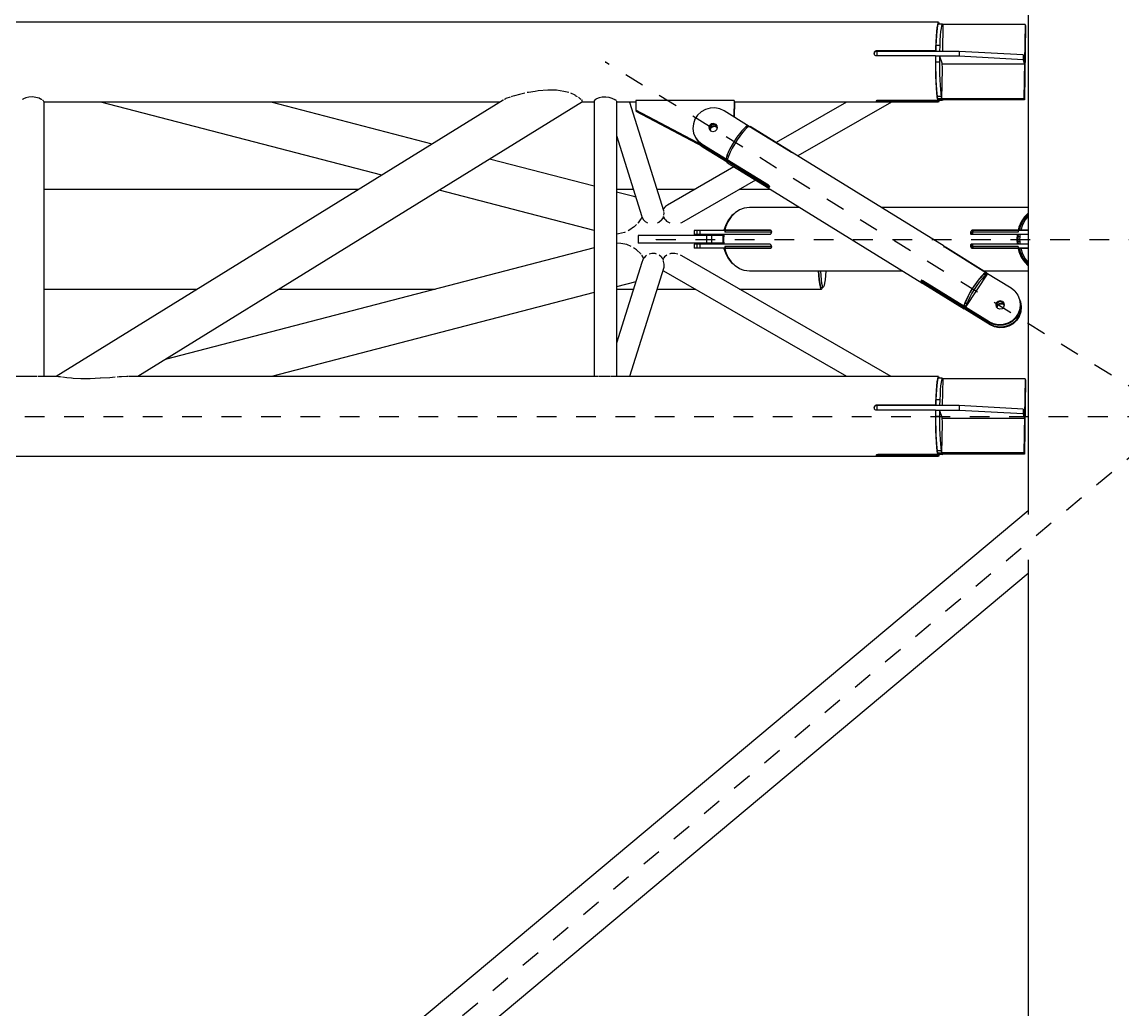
# Model space of a CAD drawing. Header units: millimetres. Extents: x 149919 to 150445, y 136651 to 136866.
# Drawn here: x 150254.34 to 150259.93, y 136836.66 to 136841.68 of the extents above; entities that cross this region are included whole.
import ezdxf

# ---------------------------------------------------------------- set-up
doc = ezdxf.new("R2010")
doc.units = ezdxf.units.MM
doc.header["$LTSCALE"] = 0.25
doc.linetypes.add('CENTER', pattern=[50.8, 31.75, -6.35, 6.35, -6.35])
doc.linetypes.add('XKITLINE00', pattern=[0])

# ---------------------------------------------------------------- blocks, each defined once
blk = doc.blocks.new('çatıı')
at = {"color": 8, "linetype": 'XKITLINE00'}
for p, q in [((11763.8, 19166.6), (11763.8, 18880.56)), ((11718.14, 19130.57), (10454.1, 19130.57)), ((11717.62, 19129.35), (11717.38, 19127.86)), ((11717.87, 19130.27), (11717.62, 19129.35)), ((11717.91, 19129.43), (11717.68, 19128.69)), ((11718.14, 19130.57), (11717.87, 19130.27)), ((11718.14, 19129.67), (11717.91, 19129.43)), ((11718.14, 19130.57), (11718.38, 19130.3)), ((11720.13, 19129.67), (11718.14, 19129.67)), ((11718.38, 19130.3), (11718.37, 19129.67)), ((11719.9, 19129.43), (11719.67, 19128.69)), ((11720.13, 19129.67), (11719.9, 19129.43)), ((11720.13, 19129.67), (11720.36, 19129.43)), ((11720.36, 19129.43), (11720.13, 19115.79)), ((11762.24, 19129.37), (11720.36, 19129.37)), ((11762.24, 19129.37), (11761.6, 19091.74)), ((11762.24, 19129.37), (11762.43, 19128.81)), ((11716.97, 19123.32), (11716.82, 19120.42)), ((11717.1, 19123.77), (11716.95, 19121.38)), ((11717.16, 19125.83), (11716.97, 19123.32)), ((11717.27, 19125.82), (11717.1, 19123.77)), ((11717.38, 19127.86), (11717.16, 19125.83)), ((11717.47, 19127.47), (11717.27, 19125.82)), ((11717.68, 19128.69), (11717.47, 19127.47)), ((11719.09, 19123.77), (11718.94, 19121.38)), ((11719.26, 19125.82), (11719.09, 19123.77)), ((11719.46, 19127.47), (11719.26, 19125.82)), ((11719.67, 19128.69), (11719.46, 19127.47)), ((11762.43, 19128.81), (11761.78, 19091.18)), ((11716.82, 19120.42), (11716.71, 19117.22)), ((11716.83, 19118.7), (11716.75, 19115.8)), ((11716.95, 19121.38), (11716.83, 19118.7)), ((11718.82, 19118.7), (11716.83, 19118.7)), ((11718.82, 19118.7), (11718.74, 19115.8)), ((11718.94, 19121.38), (11718.82, 19118.7)), ((11685.45, 19115.12), (11685.4, 19114.78)), ((11685.4, 19114.78), (11685.44, 19114.44)), ((11685.44, 19114.44), (11685.57, 19114.13)), ((11685.59, 19115.43), (11685.45, 19115.12)), ((11685.54, 19114.85), (11685.49, 19114.52)), ((11685.49, 19114.52), (11685.52, 19114.25)), ((11685.68, 19115.17), (11685.54, 19114.85)), ((11685.57, 19114.13), (11685.78, 19113.85)), ((11685.81, 19115.7), (11685.59, 19115.43)), ((11685.9, 19115.44), (11685.68, 19115.17)), ((11685.85, 19113.8), (11685.78, 19113.85)), ((11686.1, 19115.91), (11685.81, 19115.7)), ((11686.05, 19113.64), (11685.85, 19113.8)), ((11686.18, 19115.65), (11685.9, 19115.44)), ((11686.38, 19113.51), (11686.05, 19113.64)), ((11686.42, 19116.04), (11686.1, 19115.91)), ((11686.51, 19115.78), (11686.18, 19115.65)), ((11686.72, 19113.46), (11686.38, 19113.51)), ((11686.77, 19116.08), (11686.42, 19116.04)), ((11686.42, 19116.04), (11686.51, 19115.78)), ((11686.86, 19115.82), (11686.51, 19115.78)), ((11716.64, 19113.46), (11686.72, 19113.46)), ((11686.77, 19116.08), (11686.86, 19115.82)), ((11716.69, 19116.08), (11686.77, 19116.08)), ((11686.83, 19115.79), (11686.8, 19113.46)), ((11718.74, 19115.79), (11686.83, 19115.79)), ((11716.75, 19115.82), (11686.86, 19115.82)), ((11688.22, 19115.82), (11688.22, 19115.79)), ((11716.64, 19113.46), (11716.62, 19110.27)), ((11716.64, 19113.46), (11716.7, 19113.26)), ((11716.7, 19113.35), (11716.68, 19113.35)), ((11716.71, 19117.22), (11716.69, 19116.08)), ((11716.69, 19116.08), (11716.75, 19115.9)), ((11716.7, 19113.36), (11716.69, 19110.27)), ((11718.7, 19113.36), (11716.7, 19113.36)), ((11716.75, 19115.8), (11716.75, 19115.79)), ((11718.74, 19115.8), (11716.75, 19115.8)), ((11718.7, 19113.36), (11718.68, 19110.27)), ((11718.7, 19113.36), (11719.84, 19109.89)), ((11728.68, 19113.35), (11718.7, 19113.35)), ((11718.74, 19115.8), (11718.75, 19115.79)), ((11728.72, 19115.79), (11718.75, 19115.79)), ((11728.72, 19115.79), (11728.68, 19113.35)), ((11761.17, 19111.56), (11728.68, 19113.35)), ((11761.21, 19114), (11728.72, 19115.79)), ((11761.21, 19114), (11761.17, 19111.56)), ((11761.21, 19114), (11761.94, 19111.77)), ((11716.62, 19110.27), (11716.64, 19106.75)), ((11716.64, 19106.75), (11716.71, 19103.33)), ((11718.68, 19110.27), (11716.69, 19110.27)), ((11716.69, 19110.27), (11716.7, 19107.17)), ((11716.7, 19107.17), (11716.76, 19104.16)), ((11718.68, 19110.27), (11718.7, 19107.17)), ((11718.7, 19107.17), (11718.75, 19104.16)), ((11719.98, 19106.9), (11719.72, 19091.68)), ((11719.84, 19109.89), (11719.98, 19106.9)), ((11761.9, 19109.33), (11719.86, 19109.33)), ((11761.17, 19111.56), (11761.9, 19109.33)), ((11761.94, 19111.77), (11761.9, 19109.33)), ((11716.71, 19103.33), (11716.82, 19100.12)), ((11716.76, 19104.16), (11716.85, 19101.3)), ((11716.85, 19101.3), (11716.97, 19098.67)), ((11718.75, 19104.16), (11718.85, 19101.3)), ((11718.85, 19101.3), (11718.97, 19098.67)), ((11513.33, 19095.42), (11509.95, 19094.95)), ((11514.87, 19095.68), (11513.33, 19095.42)), ((11519.79, 19096.1), (11514.87, 19095.68)), ((11524.22, 19096.01), (11519.79, 19096.1)), ((11527.93, 19095.42), (11524.22, 19096.01)), ((11530.49, 19094.81), (11527.93, 19095.42)), ((11716.82, 19100.12), (11716.97, 19097.23)), ((11716.97, 19098.67), (11717.13, 19096.34)), ((11716.97, 19097.23), (11717.16, 19094.72)), ((11717.13, 19096.34), (11717.31, 19094.37)), ((11718.97, 19098.67), (11719.12, 19096.34)), ((11719.12, 19096.34), (11719.3, 19094.37)), ((11253.33, 19091.56), (11252.82, 19091.26)), ((11253.4, 19091.62), (11253.33, 19091.56)), ((11254.66, 19092.19), (11253.4, 19091.62)), ((11256.25, 19092.53), (11254.66, 19092.19)), ((11258.01, 19092.61), (11256.25, 19092.53)), ((11259.77, 19092.41), (11258.01, 19092.61)), ((11261.36, 19091.96), (11259.77, 19092.41)), ((11262.14, 19091.56), (11261.36, 19091.96)), ((11262.62, 19091.4), (11262.14, 19091.56)), ((11262.85, 19091.26), (11262.62, 19091.4)), ((11263.44, 19090.88), (11263.06, 19091.12)), ((11263.44, 19090.88), (11263.66, 19090.46)), ((11263.72, 19090.4), (11263.66, 19090.46)), ((11263.72, 19090.4), (11263.72, 18950.57)), ((11495.45, 19089.97), (11263.72, 19089.97)), ((11497.05, 19090.97), (11270.09, 18950.57)), ((11435.38, 19052.82), (11292.69, 19089.97)), ((11537.33, 19090.22), (11311.58, 18950.57)), ((11461.02, 19068.68), (11379.25, 19089.97)), ((11497.33, 19091.12), (11497.05, 19090.97)), ((11498.12, 19091.56), (11497.57, 19091.26)), ((11498.52, 19091.79), (11498.12, 19091.56)), ((11500.63, 19092.57), (11498.52, 19091.79)), ((11501.4, 19092.85), (11501.19, 19092.77)), ((11502.92, 19093.23), (11501.4, 19092.85)), ((11505.34, 19093.96), (11502.92, 19093.23)), ((11508.09, 19094.55), (11505.34, 19093.96)), ((11509.95, 19094.95), (11509.35, 19094.82)), ((11533.57, 19093.56), (11531.4, 19094.55)), ((11533.9, 19093.23), (11533.57, 19093.56)), ((11534.85, 19092.77), (11533.9, 19093.23)), ((11535.42, 19092.5), (11535.28, 19092.57)), ((11535.42, 19092.5), (11536.3, 19091.56)), ((11536.53, 19091.46), (11536.3, 19091.56)), ((11536.53, 19091.46), (11536.72, 19091.26)), ((11536.84, 19091.12), (11537.22, 19090.71)), ((11543.31, 19089.97), (11536.93, 19089.97)), ((11537.22, 19090.71), (11537.11, 19090.46)), ((11537.11, 19090.46), (11537.24, 19090.32)), ((11537.3, 19090.26), (11537.33, 19090.22)), ((11543.63, 19091.15), (11543.31, 19090.62)), ((11543.31, 19090.62), (11543.31, 18950.57)), ((11544.34, 19091.54), (11543.81, 19091.25)), ((11544.48, 19091.66), (11544.34, 19091.54)), ((11545.77, 19092.21), (11544.48, 19091.66)), ((11547.38, 19092.53), (11545.77, 19092.21)), ((11549.15, 19092.58), (11547.38, 19092.53)), ((11550.91, 19092.36), (11549.15, 19092.58)), ((11552.47, 19091.89), (11550.91, 19092.36)), ((11553.12, 19091.54), (11552.47, 19091.89)), ((11553.7, 19091.34), (11553.12, 19091.54)), ((11553.83, 19091.25), (11553.7, 19091.34)), ((11554.47, 19090.82), (11554.02, 19091.13)), ((11554.47, 19090.82), (11554.63, 19090.45)), ((11554.63, 19090.45), (11554.71, 19090.37)), ((11554.71, 19090.37), (11554.71, 18950.57)), ((11564.49, 19089.97), (11554.71, 19089.97)), ((11561.32, 19089.97), (11578.54, 19034.92)), ((11564.51, 19090.84), (11564.42, 19085.97)), ((11614.37, 19090.84), (11564.51, 19090.84)), ((11614.37, 19090.84), (11614.22, 19082.53)), ((11614.37, 19090.84), (11614.59, 19090.17)), ((11614.59, 19090.17), (11614.45, 19082.39)), ((11718.14, 19089.97), (11614.58, 19089.97)), ((11671.49, 19089.97), (11635.78, 19069.42)), ((11694.25, 19089.97), (11646.77, 19062.64)), ((11686.56, 19090.64), (11686.54, 19090.55)), ((11686.54, 19090.55), (11686.61, 19090.45)), ((11686.67, 19090.72), (11686.56, 19090.64)), ((11686.77, 19090.37), (11686.61, 19090.45)), ((11686.86, 19090.79), (11686.67, 19090.72)), ((11687, 19090.3), (11686.77, 19090.37)), ((11687.13, 19090.85), (11686.86, 19090.79)), ((11687.3, 19090.27), (11687.08, 19090.28)), ((11687.44, 19090.88), (11687.13, 19090.85)), ((11687.63, 19090.26), (11687.3, 19090.27)), ((11687.79, 19090.89), (11687.44, 19090.88)), ((11687.64, 19090.89), (11687.63, 19090.26)), ((11687.98, 19090.25), (11687.63, 19090.26)), ((11717.7, 19090.89), (11687.79, 19090.89)), ((11687.99, 19090.89), (11687.98, 19090.25)), ((11717.9, 19090.25), (11687.98, 19090.25)), ((11717.16, 19094.72), (11717.38, 19092.69)), ((11717.31, 19094.37), (11717.51, 19092.8)), ((11717.38, 19092.69), (11717.62, 19091.2)), ((11719.5, 19092.8), (11717.51, 19092.8)), ((11717.51, 19092.8), (11717.72, 19091.68)), ((11717.62, 19091.2), (11717.7, 19090.89)), ((11717.72, 19091.72), (11717.7, 19090.89)), ((11761.78, 19091.18), (11717.71, 19091.18)), ((11719.72, 19091.68), (11717.72, 19091.68)), ((11717.91, 19091.12), (11717.9, 19090.25)), ((11717.9, 19090.25), (11718.14, 19089.97)), ((11717.91, 19091.18), (11717.91, 19091.12)), ((11719.9, 19091.12), (11717.91, 19091.12)), ((11717.91, 19091.12), (11718.15, 19090.88)), ((11718.4, 19090.28), (11718.14, 19089.97)), ((11720.14, 19090.88), (11718.15, 19090.88)), ((11718.57, 19090.88), (11718.4, 19090.28)), ((11719.3, 19094.37), (11719.5, 19092.8)), ((11719.5, 19092.8), (11719.72, 19091.68)), ((11761.6, 19091.74), (11719.72, 19091.74)), ((11719.9, 19091.18), (11719.9, 19091.12)), ((11719.9, 19091.12), (11720.14, 19090.88)), ((11720.38, 19091.17), (11720.14, 19090.88)), ((11761.6, 19091.74), (11761.78, 19091.18)), ((11564.42, 19085.97), (11564.64, 19085.3)), ((11598.85, 19067.76), (11564.42, 19085.97)), ((11599.07, 19067.1), (11564.64, 19085.3)), ((11597.64, 19085.06), (11595.83, 19083.38)), ((11599.8, 19086.28), (11597.64, 19085.06)), ((11602.18, 19086.96), (11599.8, 19086.28)), ((11604.66, 19087.07), (11602.18, 19086.96)), ((11607.08, 19086.6), (11604.66, 19087.07)), ((11609.3, 19085.57), (11607.08, 19086.6)), ((11622.1, 19077.66), (11609.3, 19085.57)), ((11593.67, 19079.02), (11593.44, 19076.61)), ((11594.48, 19081.32), (11593.67, 19079.02)), ((11595.83, 19083.38), (11594.48, 19081.32)), ((11602.73, 19078.91), (11601.91, 19078.17)), ((11603.82, 19079.15), (11602.73, 19078.91)), ((11603.89, 19078.71), (11602.81, 19078.43)), ((11603.93, 19078.82), (11602.84, 19078.58)), ((11604.88, 19078.84), (11603.82, 19079.15)), ((11604.96, 19078.43), (11603.89, 19078.71)), ((11604.98, 19078.5), (11603.93, 19078.82)), ((11604.88, 19078.84), (11605.62, 19078.04)), ((11593.44, 19076.61), (11593.81, 19074.22)), ((11593.81, 19074.22), (11593.92, 19073.89)), ((11593.81, 19074.22), (11594.75, 19072)), ((11593.92, 19073.89), (11594.86, 19071.67)), ((11601.91, 19078.17), (11601.57, 19077.13)), ((11601.57, 19077.13), (11601.8, 19076.08)), ((11602.02, 19077.84), (11601.68, 19076.8)), ((11601.68, 19076.8), (11601.84, 19076.03)), ((11602.01, 19077.66), (11601.72, 19076.65)), ((11601.8, 19076.08), (11602.54, 19075.28)), ((11601.83, 19076.13), (11601.87, 19076)), ((11602.23, 19077), (11601.93, 19075.95)), ((11602.31, 19076.95), (11601.97, 19075.91)), ((11602.81, 19078.43), (11602.01, 19077.66)), ((11602.84, 19078.58), (11602.02, 19077.84)), ((11602.42, 19076.61), (11602.13, 19075.73)), ((11603.03, 19077.76), (11602.23, 19077)), ((11603.13, 19077.69), (11602.31, 19076.95)), ((11603.24, 19077.35), (11602.42, 19076.61)), ((11603.59, 19074.96), (11602.54, 19075.28)), ((11604.11, 19078.04), (11603.03, 19077.76)), ((11604.22, 19077.93), (11603.13, 19077.69)), ((11604.33, 19077.6), (11603.24, 19077.35)), ((11604.68, 19075.21), (11603.59, 19074.96)), ((11605.17, 19077.76), (11604.11, 19078.04)), ((11605.28, 19077.61), (11604.22, 19077.93)), ((11605.39, 19077.28), (11604.33, 19077.6)), ((11605.51, 19075.95), (11604.68, 19075.21)), ((11605.69, 19077.7), (11604.96, 19078.43)), ((11604.98, 19078.5), (11605.68, 19077.76)), ((11605.82, 19077.12), (11605.17, 19077.76)), ((11605.28, 19077.61), (11605.84, 19077.01)), ((11605.39, 19077.28), (11605.8, 19076.84)), ((11605.85, 19076.98), (11605.51, 19075.95)), ((11605.62, 19078.04), (11605.85, 19076.98)), ((11617.07, 19073.95), (11615.79, 19072.18)), ((11618.29, 19075.48), (11617.07, 19073.95)), ((11618.62, 19074.49), (11617.3, 19072.75)), ((11619.4, 19076.67), (11618.29, 19075.48)), ((11619.84, 19075.91), (11618.62, 19074.49)), ((11620.33, 19077.49), (11619.4, 19076.67)), ((11620.91, 19076.96), (11619.84, 19075.91)), ((11621.05, 19077.88), (11620.33, 19077.49)), ((11621.04, 19077.05), (11620.33, 19077.49)), ((11621.77, 19077.57), (11620.91, 19076.96)), ((11621.66, 19077.5), (11621.05, 19077.88)), ((11622.07, 19077.65), (11621.77, 19077.57)), ((11642.98, 19064.72), (11622.07, 19077.65)), ((11622.1, 19077.66), (11622.09, 19077.64)), ((11622.1, 19077.66), (11622.11, 19077.63)), ((11622.45, 19077.66), (11622.34, 19077.49)), ((11643.36, 19064.73), (11622.45, 19077.66)), ((11554.71, 19072.98), (11567.56, 19031.89)), ((11594.75, 19072), (11596.21, 19070.07)), ((11594.86, 19071.67), (11596.32, 19069.74)), ((11596.21, 19070.07), (11596.32, 19069.74)), ((11598.11, 19068.55), (11596.21, 19070.07)), ((11598.22, 19068.21), (11596.32, 19069.74)), ((11598.62, 19066.99), (11597.37, 19067.99)), ((11598.11, 19068.55), (11598.22, 19068.21)), ((11610.91, 19060.63), (11598.11, 19068.55)), ((11631.93, 19047.36), (11598.22, 19068.21)), ((11598.51, 19067.32), (11598.27, 19067.52)), ((11598.85, 19067.76), (11599.07, 19067.1)), ((11599.12, 19067.66), (11598.85, 19067.76)), ((11613.32, 19068.25), (11612.25, 19066.28)), ((11614.52, 19070.25), (11613.32, 19068.25)), ((11614.66, 19068.73), (11613.46, 19066.63)), ((11615.79, 19072.18), (11614.52, 19070.25)), ((11615.96, 19070.8), (11614.66, 19068.73)), ((11617.3, 19072.75), (11615.96, 19070.8)), ((11598.51, 19067.32), (11598.62, 19066.99)), ((11610.24, 19060.07), (11598.51, 19067.32)), ((11610.8, 19059.45), (11598.62, 19066.99)), ((11601.24, 19066.25), (11599.07, 19067.1)), ((11601.2, 19066.37), (11601.24, 19066.25)), ((11601.45, 19066.22), (11601.24, 19066.25)), ((11610.68, 19062.81), (11610.27, 19061.49)), ((11611.35, 19064.44), (11610.68, 19062.81)), ((11611.44, 19062.34), (11610.68, 19062.81)), ((11611.61, 19062.81), (11611.05, 19061.27)), ((11612.25, 19066.28), (11611.35, 19064.44)), ((11612.43, 19064.63), (11611.61, 19062.81)), ((11613.46, 19066.63), (11612.43, 19064.63)), ((11643.21, 19064.58), (11642.98, 19064.72)), ((11643.44, 19064.47), (11643.21, 19064.58)), ((11643.36, 19064.73), (11643.26, 19064.56)), ((11643.58, 19064.59), (11643.36, 19064.73)), ((11643.65, 19064.38), (11643.44, 19064.47)), ((11643.58, 19064.59), (11643.48, 19064.45)), ((11643.76, 19064.49), (11643.58, 19064.59)), ((11643.81, 19064.34), (11643.65, 19064.38)), ((11643.89, 19064.41), (11643.76, 19064.49)), ((11643.92, 19064.33), (11643.81, 19064.34)), ((11643.94, 19064.39), (11643.89, 19064.41)), ((11643.95, 19064.37), (11643.92, 19064.33)), ((11720.98, 19016.74), (11643.94, 19064.39)), ((11643.94, 19064.39), (11643.95, 19064.37)), ((11543.31, 19047.25), (11490.22, 19061.08)), ((11614.31, 19057.06), (11580.47, 19037.59)), ((11610.15, 19060.73), (11610.14, 19060.41)), ((11610.14, 19060.41), (11610.19, 19060.16)), ((11610.83, 19059.99), (11610.14, 19060.41)), ((11610.2, 19060.81), (11610.15, 19060.73)), ((11610.98, 19060.21), (11610.15, 19060.73)), ((11610.19, 19060.16), (11610.28, 19059.99)), ((11611, 19061.04), (11610.27, 19061.49)), ((11610.42, 19059.88), (11610.28, 19059.99)), ((11610.8, 19059.67), (11610.28, 19059.99)), ((11610.8, 19059.65), (11610.42, 19059.88)), ((11611.03, 19060.29), (11610.79, 19059.92)), ((11610.79, 19059.92), (11610.81, 19059.32)), ((11631.7, 19046.98), (11610.79, 19059.92)), ((11611.06, 19059.07), (11610.81, 19059.32)), ((11610.93, 19060.67), (11610.91, 19060.63)), ((11610.91, 19060.63), (11610.96, 19060.48)), ((11611.05, 19061.27), (11610.92, 19060.68)), ((11631.83, 19047.75), (11610.92, 19060.68)), ((11611.01, 19060.62), (11610.96, 19060.48)), ((11631.87, 19047.54), (11610.96, 19060.48)), ((11611.03, 19060.29), (11610.98, 19060.21)), ((11631.97, 19046.14), (11611.06, 19059.07)), ((11423.83, 19045.67), (11263.72, 19045.67)), ((11543.31, 19024.71), (11464.57, 19045.21)), ((11563.25, 19045.67), (11554.71, 19045.67)), ((11594.53, 19045.67), (11575.18, 19045.67)), ((11625.28, 19050.28), (11587.67, 19028.62)), ((11632.68, 19045.67), (11617.29, 19045.67)), ((11631.97, 19047.4), (11631.7, 19046.98)), ((11631.92, 19046.86), (11631.7, 19046.98)), ((11632.04, 19047.59), (11631.83, 19047.75)), ((11631.92, 19047.68), (11631.87, 19047.54)), ((11631.87, 19047.54), (11631.93, 19047.36)), ((11632.19, 19047.27), (11631.92, 19046.86)), ((11632.11, 19046.78), (11631.92, 19046.86)), ((11632.06, 19047.57), (11631.93, 19047.36)), ((11631.97, 19047.4), (11631.95, 19047.41)), ((11632.19, 19047.27), (11631.97, 19047.4)), ((11632.2, 19046), (11631.97, 19046.14)), ((11632.04, 19047.59), (11632.23, 19047.41)), ((11632.27, 19046.74), (11632.11, 19046.78)), ((11632.37, 19047.2), (11632.19, 19047.27)), ((11632.41, 19045.86), (11632.2, 19046)), ((11632.23, 19047.41), (11632.36, 19047.21)), ((11632.34, 19046.75), (11632.27, 19046.74)), ((11632.37, 19046.76), (11632.34, 19046.75)), ((11632.36, 19047.21), (11632.43, 19047.03)), ((11632.44, 19046.87), (11632.37, 19046.76)), ((11632.6, 19045.74), (11632.41, 19045.86)), ((11632.43, 19047.03), (11632.44, 19046.87)), ((11632.7, 19045.66), (11632.6, 19045.74)), ((11709.74, 18998.01), (11632.7, 19045.66)), ((11563.37, 19042.02), (11554.71, 19044.28)), ((11564.49, 19041.71), (11563.37, 19042.02)), ((11579.13, 19036.67), (11578.35, 19035.54)), ((11578.54, 19034.92), (11578.58, 19034.37)), ((11578.59, 19034.17), (11578.62, 19033.65)), ((11579.61, 19036.99), (11579.13, 19036.67)), ((11580.47, 19037.59), (11579.61, 19036.99)), ((11617.1, 19035.2), (11614.83, 19033.7)), ((11619.56, 19036.11), (11617.1, 19035.2)), ((11622.12, 19036.42), (11619.56, 19036.11)), ((11647.63, 19036.42), (11622.12, 19036.42)), ((11763.8, 19036.42), (11689.15, 19036.42)), ((11565.66, 19028.63), (11565.51, 19028.49)), ((11566.67, 19030.25), (11565.66, 19028.63)), ((11567.1, 19030.79), (11566.67, 19030.25)), ((11567.44, 19031.52), (11567.1, 19030.79)), ((11567.56, 19031.89), (11567.61, 19031.77)), ((11567.72, 19031.52), (11568.25, 19030.38)), ((11568.25, 19030.38), (11568.37, 19030.25)), ((11568.37, 19030.25), (11569.42, 19029.14)), ((11570.6, 19028.49), (11569.42, 19029.14)), ((11576.08, 19028.86), (11575.22, 19028.49)), ((11577.42, 19030.01), (11576.08, 19028.86)), ((11577.57, 19030.25), (11577.42, 19030.01)), ((11578.35, 19031.43), (11577.57, 19030.25)), ((11578.37, 19031.52), (11578.35, 19031.43)), ((11578.5, 19032.3), (11578.4, 19031.64)), ((11578.65, 19033.41), (11578.55, 19032.69)), ((11578.58, 19031.52), (11578.99, 19030.75)), ((11578.62, 19033.65), (11578.65, 19033.41)), ((11579.51, 19030.25), (11578.99, 19030.75)), ((11579.51, 19030.25), (11580.26, 19029.43)), ((11581.91, 19028.48), (11580.26, 19029.43)), ((11587.67, 19028.62), (11587.23, 19028.49)), ((11611.2, 19029.25), (11609.99, 19026.46)), ((11611.51, 19030.19), (11610.13, 19027.67)), ((11612.84, 19031.69), (11611.2, 19029.25)), ((11613.26, 19032.33), (11611.51, 19030.19)), ((11614.83, 19033.7), (11612.84, 19031.69)), ((11614.33, 19033.2), (11613.26, 19032.33)), ((11760.23, 19029.25), (11759.02, 19026.46)), ((11761.41, 19030.19), (11760.03, 19027.67)), ((11761.86, 19031.69), (11760.23, 19029.25)), ((11762.28, 19030.19), (11760.9, 19027.67)), ((11763.16, 19032.33), (11761.41, 19030.19)), ((11763.8, 19033.65), (11761.86, 19031.69)), ((11763.8, 19032.04), (11762.28, 19030.19)), ((11763.8, 19032.85), (11763.16, 19032.33)), ((11555.65, 19023.05), (11554.71, 19022.99)), ((11558.68, 19023.79), (11555.65, 19023.05)), ((11559.02, 19023.94), (11558.68, 19023.79)), ((11561.4, 19025.03), (11560.54, 19024.63)), ((11563.34, 19026.47), (11561.4, 19025.03)), ((11563.68, 19026.69), (11563.34, 19026.47)), ((11564.84, 19027.83), (11563.68, 19026.69)), ((11594.14, 19024.77), (11594.14, 19022.77)), ((11633.1, 19024.77), (11594.14, 19024.77)), ((11632.72, 19022.77), (11594.14, 19022.77)), ((11595.5, 19024.77), (11595.5, 19022.77)), ((11596.99, 19024.77), (11596.99, 19022.77)), ((11610.13, 19027.67), (11609.17, 19024.87)), ((11609.6, 19024.87), (11609.17, 19024.87)), ((11609.99, 19026.46), (11609.6, 19024.87)), ((11632.88, 19024.87), (11609.6, 19024.87)), ((11609.68, 19024.77), (11609.68, 19023.97)), ((11610.06, 19024.77), (11609.68, 19023.97)), ((11632.96, 19023.97), (11609.68, 19023.97)), ((11610.52, 19027.67), (11610.13, 19027.67)), ((11632.64, 19022.72), (11632.46, 19022.67)), ((11632.82, 19022.85), (11632.64, 19022.72)), ((11632.97, 19023.05), (11632.82, 19022.85)), ((11633.05, 19024.83), (11632.88, 19024.87)), ((11633.24, 19024.57), (11632.96, 19023.97)), ((11632.96, 19023.97), (11632.96, 19023.03)), ((11633.09, 19023.32), (11632.97, 19023.05)), ((11633.18, 19024.7), (11633.05, 19024.83)), ((11633.12, 19023.43), (11633.09, 19023.32)), ((11633.2, 19023.62), (11633.12, 19023.43)), ((11633.18, 19024.7), (11633.27, 19024.5)), ((11633.28, 19023.93), (11633.2, 19023.62)), ((11633.27, 19024.5), (11633.3, 19024.23)), ((11633.3, 19024.23), (11633.28, 19023.93)), ((11734.4, 19023.62), (11734.39, 19023.43)), ((11734.39, 19023.43), (11734.4, 19023.32)), ((11734.48, 19023.93), (11734.4, 19023.62)), ((11734.4, 19023.32), (11734.48, 19023.05)), ((11734.61, 19024.23), (11734.48, 19023.93)), ((11734.48, 19023.05), (11734.6, 19022.85)), ((11734.75, 19022.72), (11734.6, 19022.85)), ((11734.77, 19024.5), (11734.61, 19024.23)), ((11735.44, 19022.72), (11734.75, 19022.72)), ((11734.93, 19022.67), (11734.75, 19022.72)), ((11734.96, 19024.7), (11734.77, 19024.5)), ((11735.16, 19024.83), (11734.96, 19024.7)), ((11735.11, 19023.62), (11735.09, 19023.32)), ((11735.09, 19023.32), (11735.1, 19023.26)), ((11735.1, 19023.26), (11735.16, 19023.05)), ((11735.19, 19023.93), (11735.11, 19023.62)), ((11735.35, 19024.87), (11735.16, 19024.83)), ((11735.87, 19024.83), (11735.16, 19024.83)), ((11735.16, 19023.05), (11735.28, 19022.85)), ((11735.32, 19024.23), (11735.19, 19023.93)), ((11735.44, 19022.72), (11735.28, 19022.85)), ((11735.48, 19024.5), (11735.32, 19024.23)), ((11759.07, 19024.87), (11735.35, 19024.87)), ((11735.8, 19024.77), (11735.43, 19023.97)), ((11758.71, 19023.97), (11735.43, 19023.97)), ((11735.43, 19023.97), (11735.43, 19022.77)), ((11763.8, 19022.77), (11735.43, 19022.77)), ((11735.61, 19022.67), (11735.44, 19022.72)), ((11735.67, 19024.7), (11735.48, 19024.5)), ((11735.87, 19024.83), (11735.67, 19024.7)), ((11763.8, 19024.77), (11735.8, 19024.77)), ((11736.06, 19024.87), (11735.87, 19024.83)), ((11759.02, 19026.46), (11758.63, 19024.87)), ((11758.71, 19024.77), (11758.71, 19023.97)), ((11760.03, 19027.67), (11759.07, 19024.87)), ((11763.8, 19024.87), (11759.07, 19024.87)), ((11759.51, 19024.83), (11759.46, 19024.77)), ((11759.68, 19024.87), (11759.51, 19024.83)), ((11760.22, 19024.83), (11759.51, 19024.83)), ((11759.94, 19022.72), (11759.87, 19022.77)), ((11760.9, 19027.67), (11759.94, 19024.87)), ((11760.63, 19022.72), (11759.94, 19022.72)), ((11760.13, 19022.67), (11759.94, 19022.72)), ((11760.9, 19027.67), (11760.03, 19027.67)), ((11760.22, 19024.83), (11760.17, 19024.77)), ((11760.39, 19024.87), (11760.22, 19024.83)), ((11760.63, 19022.72), (11760.55, 19022.77)), ((11760.81, 19022.67), (11760.63, 19022.72)), ((11556.85, 19018.25), (11554.71, 19018.29)), ((11559.81, 19017.65), (11556.85, 19018.25)), ((11562.11, 19016.7), (11559.81, 19017.65)), ((11565.62, 19022.27), (11565.62, 19018.27)), ((11605.63, 19022.27), (11565.62, 19022.27)), ((11608.72, 19018.27), (11565.62, 19018.27)), ((11594.14, 19017.77), (11594.14, 19015.77)), ((11632.72, 19017.77), (11594.14, 19017.77)), ((11595.5, 19017.77), (11595.5, 19015.77)), ((11596.99, 19017.77), (11596.99, 19015.77)), ((11600.3, 19022.27), (11600.3, 19018.27)), ((11602.84, 19022.27), (11602.84, 19018.27)), ((11608.72, 19022.27), (11605.63, 19022.27)), ((11608.64, 19021.48), (11608.61, 19020.27)), ((11608.61, 19020.27), (11608.64, 19019.07)), ((11608.76, 19022.67), (11608.64, 19021.48)), ((11609.09, 19021.48), (11608.64, 19021.48)), ((11608.64, 19019.07), (11608.76, 19017.87)), ((11609.09, 19019.07), (11608.64, 19019.07)), ((11609.18, 19022.67), (11608.76, 19022.67)), ((11609.18, 19017.87), (11608.76, 19017.87)), ((11609.18, 19022.67), (11608.99, 19020.27)), ((11608.99, 19020.27), (11609.18, 19017.87)), ((11632.46, 19022.67), (11609.18, 19022.67)), ((11632.46, 19017.87), (11609.18, 19017.87)), ((11632.64, 19017.83), (11632.46, 19017.87)), ((11632.82, 19017.7), (11632.64, 19017.83)), ((11632.82, 19017.7), (11632.97, 19017.5)), ((11632.96, 19017.51), (11632.96, 19016.58)), ((11632.97, 19017.5), (11633.09, 19017.23)), ((11633.09, 19017.23), (11633.12, 19017.12)), ((11734.4, 19017.23), (11734.39, 19017.12)), ((11734.48, 19017.5), (11734.4, 19017.23)), ((11734.6, 19017.7), (11734.48, 19017.5)), ((11734.75, 19017.83), (11734.6, 19017.7)), ((11734.93, 19017.87), (11734.75, 19017.83)), ((11735.44, 19017.83), (11734.75, 19017.83)), ((11758.66, 19022.67), (11734.93, 19022.67)), ((11758.66, 19017.87), (11734.93, 19017.87)), ((11735.1, 19017.29), (11735.09, 19017.23)), ((11735.09, 19017.23), (11735.11, 19016.93)), ((11735.16, 19017.5), (11735.1, 19017.29)), ((11735.28, 19017.7), (11735.16, 19017.5)), ((11735.44, 19017.83), (11735.28, 19017.7)), ((11763.8, 19017.77), (11735.43, 19017.77)), ((11735.43, 19017.77), (11735.43, 19016.58)), ((11735.61, 19017.87), (11735.44, 19017.83)), ((11758.21, 19022.67), (11758.02, 19020.27)), ((11758.02, 19020.27), (11758.21, 19017.87)), ((11758.54, 19021.48), (11758.5, 19020.27)), ((11758.5, 19020.27), (11758.54, 19019.07)), ((11758.66, 19022.67), (11758.54, 19021.48)), ((11759.41, 19021.48), (11758.54, 19021.48)), ((11759.41, 19019.07), (11758.54, 19019.07)), ((11758.54, 19019.07), (11758.66, 19017.87)), ((11763.8, 19022.67), (11758.66, 19022.67)), ((11763.8, 19017.87), (11758.66, 19017.87)), ((11759.41, 19021.48), (11759.38, 19020.27)), ((11759.38, 19020.27), (11759.41, 19019.07)), ((11759.53, 19022.67), (11759.41, 19021.48)), ((11759.41, 19019.07), (11759.53, 19017.87)), ((11759.94, 19017.83), (11759.87, 19017.77)), ((11760.13, 19017.87), (11759.94, 19017.83)), ((11760.63, 19017.83), (11759.94, 19017.83)), ((11760.63, 19017.83), (11760.55, 19017.77)), ((11760.81, 19017.87), (11760.63, 19017.83)), ((11543.31, 19015.89), (11325.44, 18959.15)), ((11564.77, 19014.99), (11563.22, 19016.05)), ((11564.77, 19014.99), (11564.99, 19014.75)), ((11566.77, 19013.11), (11564.99, 19014.75)), ((11566.77, 19013.11), (11566.96, 19012.82)), ((11567.39, 19012.18), (11568.22, 19010.96)), ((11569.35, 19011.8), (11568.63, 19010.93)), ((11569.96, 19012.18), (11569.35, 19011.8)), ((11572.53, 19013.16), (11571.19, 19012.82)), ((11574.31, 19013.07), (11572.53, 19013.16)), ((11574.99, 19012.82), (11574.31, 19013.07)), ((11577.39, 19011.37), (11576.33, 19012.18)), ((11580.14, 19012.18), (11578.97, 19011.35)), ((11582.32, 19013.06), (11581.61, 19012.82)), ((11584.26, 19013.16), (11582.32, 19013.06)), ((11585.78, 19012.82), (11584.26, 19013.16)), ((11587.78, 19011.82), (11587.13, 19012.18)), ((11694.16, 18950.57), (11587.78, 19011.82)), ((11587.78, 19011.82), (11587.82, 19011.77)), ((11595.5, 19015.77), (11594.14, 19015.77)), ((11610.06, 19015.77), (11595.5, 19015.77)), ((11609.6, 19015.67), (11609.17, 19015.67)), ((11609.17, 19015.67), (11610.13, 19012.88)), ((11632.88, 19015.67), (11609.6, 19015.67)), ((11609.6, 19015.67), (11609.99, 19014.09)), ((11632.96, 19016.58), (11609.68, 19016.58)), ((11609.68, 19016.58), (11609.68, 19015.77)), ((11609.68, 19016.58), (11610.06, 19015.77)), ((11609.99, 19014.09), (11611.2, 19011.3)), ((11633.1, 19015.77), (11610.06, 19015.77)), ((11610.52, 19012.88), (11610.13, 19012.88)), ((11610.13, 19012.88), (11611.51, 19010.36)), ((11633.05, 19015.72), (11632.88, 19015.67)), ((11632.96, 19016.58), (11633.24, 19015.98)), ((11633.18, 19015.85), (11633.05, 19015.72)), ((11633.12, 19017.12), (11633.2, 19016.93)), ((11633.27, 19016.05), (11633.18, 19015.85)), ((11633.2, 19016.93), (11633.28, 19016.62)), ((11633.3, 19016.32), (11633.27, 19016.05)), ((11633.28, 19016.62), (11633.3, 19016.32)), ((11720.84, 19016.75), (11720.81, 19016.71)), ((11720.81, 19016.71), (11720.85, 19016.63)), ((11720.95, 19016.75), (11720.84, 19016.75)), ((11720.85, 19016.63), (11720.96, 19016.52)), ((11720.98, 19016.74), (11720.95, 19016.75)), ((11721.12, 19016.39), (11720.96, 19016.52)), ((11721.09, 19016.66), (11720.98, 19016.74)), ((11721.27, 19016.54), (11721.09, 19016.66)), ((11721.33, 19016.25), (11721.12, 19016.39)), ((11721.48, 19016.4), (11721.27, 19016.54)), ((11742.24, 19003.32), (11721.33, 19016.25)), ((11721.48, 19016.4), (11721.37, 19016.23)), ((11721.71, 19016.26), (11721.48, 19016.4)), ((11721.71, 19016.26), (11721.6, 19016.09)), ((11742.62, 19003.33), (11721.71, 19016.26)), ((11734.39, 19017.12), (11734.4, 19016.93)), ((11734.4, 19016.93), (11734.48, 19016.62)), ((11734.48, 19016.62), (11734.61, 19016.32)), ((11734.61, 19016.32), (11734.77, 19016.05)), ((11734.77, 19016.05), (11734.96, 19015.85)), ((11735.16, 19015.72), (11734.96, 19015.85)), ((11735.11, 19016.93), (11735.19, 19016.62)), ((11735.35, 19015.67), (11735.16, 19015.72)), ((11735.87, 19015.72), (11735.16, 19015.72)), ((11735.19, 19016.62), (11735.32, 19016.32)), ((11735.32, 19016.32), (11735.48, 19016.05)), ((11759.07, 19015.67), (11735.35, 19015.67)), ((11758.71, 19016.58), (11735.43, 19016.58)), ((11735.43, 19016.58), (11735.8, 19015.77)), ((11735.48, 19016.05), (11735.67, 19015.85)), ((11735.87, 19015.72), (11735.67, 19015.85)), ((11763.8, 19015.77), (11735.8, 19015.77)), ((11736.06, 19015.67), (11735.87, 19015.72)), ((11758.63, 19015.67), (11759.02, 19014.09)), ((11758.71, 19016.58), (11758.71, 19015.77)), ((11759.02, 19014.09), (11760.23, 19011.3)), ((11763.8, 19015.67), (11759.07, 19015.67)), ((11759.07, 19015.67), (11760.03, 19012.88)), ((11759.51, 19015.72), (11759.46, 19015.77)), ((11760.22, 19015.72), (11759.51, 19015.72)), ((11759.68, 19015.67), (11759.51, 19015.72)), ((11759.94, 19015.67), (11760.9, 19012.88)), ((11760.9, 19012.88), (11760.03, 19012.88)), ((11760.03, 19012.88), (11761.41, 19010.36)), ((11760.22, 19015.72), (11760.17, 19015.77)), ((11760.39, 19015.67), (11760.22, 19015.72)), ((11760.9, 19012.88), (11762.28, 19010.36)), ((11567.53, 19008.5), (11554.71, 18967.49)), ((11568.05, 19009.91), (11567.53, 19008.5)), ((11568.24, 19010.41), (11568.05, 19009.91)), ((11568.22, 19010.96), (11568.23, 19010.93)), ((11568.23, 19010.93), (11568.38, 19010.63)), ((11568.41, 19010.66), (11568.24, 19010.41)), ((11568.63, 19010.93), (11568.41, 19010.66)), ((11577.39, 19011.37), (11577.69, 19010.93)), ((11577.69, 19010.93), (11578.12, 19010.34)), ((11578.12, 19010.34), (11578.28, 19009.81)), ((11578.66, 19010.93), (11578.14, 19010.31)), ((11578.32, 19009.61), (11578.39, 19008.99)), ((11578.39, 19008.99), (11578.64, 19007.65)), ((11578.62, 19006.96), (11578.61, 19005.99)), ((11578.65, 19007.48), (11578.62, 19006.96)), ((11578.97, 19011.35), (11578.66, 19010.93)), ((11611.2, 19011.3), (11612.84, 19008.86)), ((11611.51, 19010.36), (11613.26, 19008.22)), ((11612.84, 19008.86), (11614.83, 19006.85)), ((11614.33, 19007.35), (11613.26, 19008.22)), ((11617.1, 19005.35), (11614.83, 19006.85)), ((11760.23, 19011.3), (11761.86, 19008.86)), ((11761.41, 19010.36), (11763.16, 19008.22)), ((11761.86, 19008.86), (11763.8, 19006.9)), ((11762.28, 19010.36), (11763.8, 19008.51)), ((11763.8, 19007.7), (11763.16, 19008.22)), ((11578.61, 19005.92), (11561.3, 18950.57)), ((11578.2, 19004.61), (11578.66, 19004.07)), ((11578.66, 19004.07), (11578.68, 19004.04)), ((11671.56, 18950.57), (11578.68, 19004.04)), ((11619.56, 19004.44), (11617.1, 19005.35)), ((11622.12, 19004.12), (11619.56, 19004.44)), ((11699.85, 19004.12), (11622.12, 19004.12)), ((11657.14, 19004.12), (11657.26, 19002.31)), ((11657.24, 19004.12), (11657.4, 19001.83)), ((11657.26, 19002.31), (11657.48, 18999.73)), ((11657.4, 19001.83), (11657.61, 18999.75)), ((11658.23, 19004.12), (11658.4, 19001.83)), ((11658.4, 19001.83), (11658.61, 18999.75)), ((11660.76, 19001.83), (11660.55, 18999.75)), ((11660.93, 19004.12), (11660.76, 19001.83)), ((11742.88, 19002.51), (11732.11, 18986.12)), ((11739.29, 19000.63), (11738.07, 18999.1)), ((11740.01, 19001.58), (11738.79, 19000.15)), ((11740.4, 19001.82), (11739.29, 19000.63)), ((11741.08, 19002.63), (11740.01, 19001.58)), ((11741.23, 19001.31), (11740.13, 19000.11)), ((11741.33, 19002.64), (11740.4, 19001.82)), ((11741.94, 19003.24), (11741.08, 19002.63)), ((11742.17, 19002.12), (11741.23, 19001.31)), ((11763.8, 19004.12), (11741.33, 19004.12)), ((11742.05, 19003.03), (11741.33, 19002.64)), ((11742.17, 19002.12), (11741.33, 19002.64)), ((11742.24, 19003.32), (11741.94, 19003.24)), ((11742.24, 19003.32), (11742.05, 19003.03)), ((11742.88, 19002.51), (11742.05, 19003.03)), ((11742.26, 19003.32), (11742.06, 19003.02)), ((11742.88, 19002.51), (11742.17, 19002.12)), ((11742.21, 19003.23), (11742.19, 19003.24)), ((11755.06, 18995.41), (11742.26, 19003.32)), ((11742.62, 19003.33), (11742.51, 19003.17)), ((11742.87, 19003.08), (11742.62, 19003.33)), ((11742.87, 19003.08), (11742.88, 19002.94)), ((11341.71, 18994.87), (11263.72, 18994.87)), ((11462.63, 18994.87), (11383.2, 18994.87)), ((11564.49, 18998.77), (11554.71, 18996.22)), ((11563.27, 18994.87), (11554.71, 18994.87)), ((11594.6, 18994.87), (11575.16, 18994.87)), ((11658.58, 18994.87), (11617.17, 18994.87)), ((11657.48, 18999.73), (11657.73, 18997.64)), ((11657.61, 18999.75), (11657.84, 18998.08)), ((11657.73, 18997.64), (11658, 18996.12)), ((11657.84, 18998.08), (11658.08, 18996.86)), ((11658, 18996.12), (11658.29, 18995.19)), ((11658.08, 18996.86), (11658.33, 18996.12)), ((11658.29, 18995.19), (11658.58, 18994.87)), ((11658.58, 18995.87), (11658.33, 18996.12)), ((11659.58, 18995.87), (11658.58, 18995.87)), ((11658.88, 18995.19), (11658.58, 18994.87)), ((11658.61, 18999.75), (11658.83, 18998.08)), ((11658.83, 18998.08), (11659.07, 18996.86)), ((11659.09, 18995.87), (11658.88, 18995.19)), ((11659.07, 18996.86), (11659.32, 18996.12)), ((11659.58, 18995.87), (11659.32, 18996.12)), ((11659.84, 18996.12), (11659.58, 18995.87)), ((11660.09, 18996.86), (11659.84, 18996.12)), ((11660.33, 18998.08), (11660.09, 18996.86)), ((11660.55, 18999.75), (11660.33, 18998.08)), ((11709.43, 18999.4), (11709.36, 18999.29)), ((11709.36, 18999.29), (11709.37, 18999.13)), ((11709.37, 18999.13), (11709.38, 18999.09)), ((11709.38, 18999.09), (11709.46, 18998.98)), ((11709.56, 18999.46), (11709.43, 18999.4)), ((11709.62, 18998.83), (11709.46, 18998.98)), ((11709.74, 18999.46), (11709.56, 18999.46)), ((11709.82, 18998.67), (11709.62, 18998.83)), ((11709.7, 18999.44), (11709.74, 18999.4)), ((11709.95, 18999.4), (11709.74, 18999.46)), ((11709.9, 18999.24), (11709.74, 18999.4)), ((11709.79, 18997.98), (11709.74, 18998.01)), ((11709.92, 18997.91), (11709.79, 18997.98)), ((11710.09, 18999.08), (11709.82, 18998.67)), ((11710.04, 18998.52), (11709.82, 18998.67)), ((11710.09, 18999.08), (11709.9, 18999.24)), ((11710.11, 18997.8), (11709.92, 18997.91)), ((11710.17, 18999.28), (11709.95, 18999.4)), ((11710.29, 18998.89), (11710.04, 18998.52)), ((11730.95, 18985.58), (11710.04, 18998.52)), ((11710.25, 18998.98), (11710.09, 18999.08)), ((11710.32, 18997.67), (11710.11, 18997.8)), ((11731.08, 18986.35), (11710.17, 18999.28)), ((11710.27, 18999.23), (11710.21, 18999.08)), ((11731.12, 18986.14), (11710.21, 18999.08)), ((11710.21, 18999.08), (11710.27, 18998.9)), ((11743.98, 18978.05), (11710.27, 18998.9)), ((11731.23, 18984.74), (11710.32, 18997.67)), ((11735.52, 18995.4), (11734.32, 18993.4)), ((11736.13, 18996.47), (11734.82, 18994.39)), ((11736.36, 18994.88), (11735.16, 18992.88)), ((11736.79, 18997.33), (11735.52, 18995.4)), ((11737.47, 18998.42), (11736.13, 18996.47)), ((11737.63, 18996.82), (11736.36, 18994.88)), ((11738.07, 18999.1), (11736.79, 18997.33)), ((11738.79, 19000.15), (11737.47, 18998.42)), ((11738.91, 18998.59), (11737.63, 18996.82)), ((11740.13, 19000.11), (11738.91, 18998.59)), ((11756.96, 18993.88), (11755.06, 18995.41)), ((11543.31, 18993.26), (11379.42, 18950.57)), ((11732.35, 18989.59), (11731.68, 18987.96)), ((11732.59, 18990.3), (11731.77, 18988.48)), ((11733.25, 18991.43), (11732.35, 18989.59)), ((11733.62, 18992.3), (11732.59, 18990.3)), ((11734.08, 18990.91), (11733.19, 18989.07)), ((11734.32, 18993.4), (11733.25, 18991.43)), ((11734.82, 18994.39), (11733.62, 18992.3)), ((11735.16, 18992.88), (11734.08, 18990.91)), ((11756.96, 18993.88), (11758.42, 18991.96)), ((11758.42, 18991.96), (11759.37, 18989.73)), ((11759.37, 18989.73), (11759.48, 18989.4)), ((11759.37, 18989.73), (11759.73, 18987.35)), ((11759.48, 18989.4), (11759.84, 18987.01)), ((11731.2, 18985.96), (11730.95, 18985.58)), ((11730.95, 18985.58), (11730.98, 18984.98)), ((11731.23, 18984.74), (11730.98, 18984.98)), ((11731.29, 18986.63), (11731.07, 18986.3)), ((11731.07, 18986.3), (11731.12, 18986.14)), ((11743.87, 18978.38), (11731.07, 18986.3)), ((11731.22, 18986.94), (11731.08, 18986.35)), ((11731.27, 18986.64), (11731.08, 18986.35)), ((11731.2, 18985.96), (11731.15, 18985.88)), ((11731.98, 18985.36), (11731.15, 18985.88)), ((11731.15, 18985.88), (11731.15, 18985.56)), ((11731.98, 18985.05), (11731.15, 18985.56)), ((11731.15, 18985.56), (11731.19, 18985.32)), ((11731.19, 18985.32), (11731.29, 18985.14)), ((11731.77, 18988.48), (11731.22, 18986.94)), ((11731.42, 18985.04), (11731.23, 18984.74)), ((11731.68, 18987.96), (11731.27, 18986.64)), ((11732.11, 18986.12), (11731.27, 18986.64)), ((11732.12, 18984.62), (11731.29, 18985.14)), ((11731.42, 18985.04), (11731.29, 18985.14)), ((11731.58, 18984.77), (11731.34, 18984.91)), ((11731.53, 18984.9), (11731.39, 18984.99)), ((11732.26, 18984.52), (11731.42, 18985.04)), ((11731.53, 18984.9), (11731.58, 18984.74)), ((11744.38, 18976.83), (11731.58, 18984.74)), ((11732.52, 18987.45), (11731.68, 18987.96)), ((11732.03, 18985.44), (11731.98, 18985.36)), ((11731.98, 18985.36), (11731.98, 18985.05)), ((11731.98, 18985.05), (11732.03, 18984.8)), ((11732.03, 18984.8), (11732.12, 18984.62)), ((11732.52, 18987.45), (11732.11, 18986.12)), ((11732.26, 18984.52), (11732.12, 18984.62)), ((11732.63, 18985.07), (11732.26, 18984.52)), ((11744.27, 18977.16), (11732.29, 18984.57)), ((11733.19, 18989.07), (11732.52, 18987.45)), ((11747.67, 18988.01), (11747.32, 18986.97)), ((11747.32, 18986.97), (11747.55, 18985.91)), ((11747.78, 18987.67), (11747.43, 18986.64)), ((11747.43, 18986.64), (11747.6, 18985.86)), ((11747.55, 18985.91), (11748.3, 18985.12)), ((11748.49, 18988.75), (11747.67, 18988.01)), ((11748.07, 18986.78), (11747.73, 18985.75)), ((11748.6, 18988.41), (11747.78, 18987.67)), ((11748.18, 18986.45), (11747.88, 18985.56)), ((11748.89, 18987.52), (11748.07, 18986.78)), ((11749, 18987.19), (11748.18, 18986.45)), ((11749.35, 18984.8), (11748.3, 18985.12)), ((11749.58, 18988.99), (11748.49, 18988.75)), ((11749.69, 18988.66), (11748.6, 18988.41)), ((11749.98, 18987.77), (11748.89, 18987.52)), ((11750.09, 18987.43), (11749, 18987.19)), ((11750.44, 18985.04), (11749.35, 18984.8)), ((11750.63, 18988.67), (11749.58, 18988.99)), ((11750.74, 18988.34), (11749.69, 18988.66)), ((11751.03, 18987.45), (11749.98, 18987.77)), ((11751.14, 18987.12), (11750.09, 18987.43)), ((11751.26, 18985.78), (11750.44, 18985.04)), ((11750.63, 18988.67), (11751.38, 18987.88)), ((11750.74, 18988.34), (11751.44, 18987.6)), ((11751.03, 18987.45), (11751.6, 18986.84)), ((11751.14, 18987.12), (11751.56, 18986.67)), ((11751.61, 18986.82), (11751.26, 18985.78)), ((11751.38, 18987.88), (11751.61, 18986.82)), ((11759.5, 18984.93), (11758.69, 18982.63)), ((11759.61, 18984.6), (11758.8, 18982.3)), ((11759.91, 18983.71), (11759.09, 18981.41)), ((11759.73, 18987.35), (11759.5, 18984.93)), ((11759.52, 18989.08), (11759.77, 18988.51)), ((11759.84, 18987.01), (11759.61, 18984.6)), ((11759.77, 18988.51), (11759.88, 18988.18)), ((11759.77, 18988.51), (11760.13, 18986.12)), ((11759.88, 18988.18), (11760.24, 18985.79)), ((11760.13, 18986.12), (11759.91, 18983.71)), ((11760.24, 18985.79), (11760.01, 18983.37)), ((11743.87, 18978.38), (11743.98, 18978.05)), ((11746.09, 18977.36), (11743.87, 18978.38)), ((11746.2, 18977.02), (11743.98, 18978.05)), ((11755.54, 18978.9), (11753.38, 18977.68)), ((11755.65, 18978.56), (11753.49, 18977.34)), ((11757.34, 18980.58), (11755.54, 18978.9)), ((11757.45, 18980.25), (11755.65, 18978.56)), ((11757.74, 18979.36), (11755.94, 18977.67)), ((11757.85, 18979.02), (11756.05, 18977.34)), ((11758.69, 18982.63), (11757.34, 18980.58)), ((11758.8, 18982.3), (11757.45, 18980.25)), ((11759.09, 18981.41), (11757.74, 18979.36)), ((11759.2, 18981.07), (11757.85, 18979.02)), ((11760.01, 18983.37), (11759.2, 18981.07)), ((11744.27, 18977.16), (11744.38, 18976.83)), ((11746.49, 18976.13), (11744.27, 18977.16)), ((11746.6, 18975.8), (11744.38, 18976.83)), ((11746.09, 18977.36), (11746.2, 18977.02)), ((11748.51, 18976.88), (11746.09, 18977.36)), ((11748.62, 18976.55), (11746.2, 18977.02)), ((11746.49, 18976.13), (11746.6, 18975.8)), ((11748.91, 18975.66), (11746.49, 18976.13)), ((11749.02, 18975.33), (11746.6, 18975.8)), ((11750.99, 18976.99), (11748.51, 18976.88)), ((11751.1, 18976.66), (11748.62, 18976.55)), ((11751.39, 18975.77), (11748.91, 18975.66)), ((11751.5, 18975.43), (11749.02, 18975.33)), ((11753.38, 18977.68), (11750.99, 18976.99)), ((11753.49, 18977.34), (11751.1, 18976.66)), ((11753.78, 18976.45), (11751.39, 18975.77)), ((11753.89, 18976.12), (11751.5, 18975.43)), ((11755.94, 18977.67), (11753.78, 18976.45)), ((11756.05, 18977.34), (11753.89, 18976.12)), ((11254.42, 18950.57), (11245.18, 18950.57)), ((11253.4, 18950.59), (11253.33, 18950.59)), ((11256.25, 18950.53), (11254.66, 18950.55)), ((11258.01, 18950.52), (11256.25, 18950.53)), ((11259.77, 18950.54), (11258.01, 18950.52)), ((11260.45, 18950.55), (11259.77, 18950.54)), ((11270.54, 18950.57), (11260.95, 18950.57)), ((11270.24, 18950.6), (11270.19, 18950.57)), ((11271.28, 18950.5), (11270.65, 18950.55)), ((11272.16, 18950.47), (11271.28, 18950.5)), ((11272.83, 18950.28), (11272.16, 18950.47)), ((11275.46, 18949.9), (11273.27, 18950.19)), ((11299.94, 18950.19), (11297.34, 18949.99)), ((11302.07, 18950.36), (11301.04, 18950.28)), ((11303.16, 18950.47), (11302.07, 18950.36)), ((11305.9, 18950.53), (11303.16, 18950.47)), ((11306.76, 18950.55), (11305.9, 18950.53)), ((11545.37, 18950.57), (11307.14, 18950.57)), ((11308.46, 18950.6), (11307.65, 18950.57)), ((11308.62, 18950.57), (11308.46, 18950.6)), ((11544.34, 18950.6), (11544.25, 18950.57)), ((11544.48, 18950.59), (11544.34, 18950.6)), ((11545.77, 18950.55), (11545.68, 18950.55)), ((11547.38, 18950.52), (11545.77, 18950.55)), ((11549.15, 18950.52), (11547.38, 18950.52)), ((11550.91, 18950.54), (11549.15, 18950.52)), ((11551.55, 18950.55), (11550.91, 18950.54)), ((11718.12, 18950.57), (11551.99, 18950.57)), ((11553.13, 18950.6), (11552.58, 18950.57)), ((11553.27, 18950.57), (11553.13, 18950.6)), ((11717.87, 18950.27), (11717.61, 18949.35)), ((11718.12, 18950.57), (11717.87, 18950.27)), ((11718.12, 18950.57), (11718.36, 18950.3)), ((11718.36, 18950.3), (11718.35, 18949.67)), ((11277.85, 18949.73), (11275.46, 18949.9)), ((11278.71, 18949.6), (11277.85, 18949.73)), ((11282.63, 18949.39), (11278.71, 18949.6)), ((11287.27, 18949.43), (11282.63, 18949.39)), ((11292.39, 18949.72), (11287.27, 18949.43)), ((11292.51, 18949.73), (11292.39, 18949.72)), ((11297.34, 18949.99), (11292.51, 18949.73)), ((11717.17, 18945.83), (11716.98, 18943.32)), ((11717.27, 18945.82), (11717.1, 18943.77)), ((11717.38, 18947.86), (11717.17, 18945.83)), ((11717.47, 18947.47), (11717.27, 18945.82)), ((11717.61, 18949.35), (11717.38, 18947.86)), ((11717.68, 18948.69), (11717.47, 18947.47)), ((11717.9, 18949.43), (11717.68, 18948.69)), ((11718.12, 18949.67), (11717.9, 18949.43)), ((11720.12, 18949.67), (11718.12, 18949.67)), ((11719.27, 18945.82), (11719.1, 18943.77)), ((11719.46, 18947.47), (11719.27, 18945.82)), ((11719.67, 18948.69), (11719.46, 18947.47)), ((11719.89, 18949.43), (11719.67, 18948.69)), ((11720.12, 18949.67), (11719.89, 18949.43)), ((11720.12, 18949.67), (11720.35, 18949.43)), ((11720.35, 18949.43), (11720.12, 18935.79)), ((11762.23, 18949.37), (11720.34, 18949.37)), ((11762.23, 18949.37), (11761.6, 18911.74)), ((11762.41, 18948.81), (11761.78, 18911.18)), ((11762.23, 18949.37), (11762.41, 18948.81)), ((11716.83, 18940.42), (11716.72, 18937.22)), ((11716.98, 18943.32), (11716.83, 18940.42)), ((11716.96, 18941.38), (11716.84, 18938.7)), ((11717.1, 18943.77), (11716.96, 18941.38)), ((11718.95, 18941.38), (11718.84, 18938.7)), ((11719.1, 18943.77), (11718.95, 18941.38)), ((11685.46, 18935.12), (11685.41, 18934.78)), ((11685.41, 18934.78), (11685.45, 18934.44)), ((11685.45, 18934.44), (11685.58, 18934.13)), ((11685.6, 18935.43), (11685.46, 18935.12)), ((11685.55, 18934.85), (11685.5, 18934.52)), ((11685.5, 18934.52), (11685.53, 18934.26)), ((11685.69, 18935.17), (11685.55, 18934.85)), ((11685.58, 18934.13), (11685.79, 18933.86)), ((11685.82, 18935.7), (11685.6, 18935.43)), ((11685.91, 18935.44), (11685.69, 18935.17)), ((11685.86, 18933.8), (11685.79, 18933.86)), ((11686.11, 18935.91), (11685.82, 18935.7)), ((11686.06, 18933.64), (11685.86, 18933.8)), ((11686.19, 18935.65), (11685.91, 18935.44)), ((11686.39, 18933.51), (11686.06, 18933.64)), ((11686.43, 18936.04), (11686.11, 18935.91)), ((11686.52, 18935.78), (11686.19, 18935.65)), ((11686.74, 18933.46), (11686.39, 18933.51)), ((11686.78, 18936.08), (11686.43, 18936.04)), ((11686.43, 18936.04), (11686.52, 18935.78)), ((11686.87, 18935.82), (11686.52, 18935.78)), ((11716.66, 18933.46), (11686.74, 18933.46)), ((11686.78, 18936.08), (11686.87, 18935.82)), ((11716.7, 18936.08), (11686.78, 18936.08)), ((11686.84, 18935.79), (11686.81, 18933.46)), ((11718.75, 18935.79), (11686.84, 18935.79)), ((11716.76, 18935.82), (11686.87, 18935.82)), ((11688.2, 18935.82), (11688.2, 18935.79)), ((11716.66, 18933.46), (11716.63, 18930.27)), ((11716.66, 18933.46), (11716.72, 18933.26)), ((11716.72, 18933.35), (11716.69, 18933.35)), ((11716.72, 18937.22), (11716.7, 18936.08)), ((11716.7, 18936.08), (11716.76, 18935.9)), ((11716.72, 18933.36), (11716.7, 18930.27)), ((11718.71, 18933.36), (11716.72, 18933.36)), ((11716.84, 18938.7), (11716.76, 18935.8)), ((11716.76, 18935.8), (11716.76, 18935.79)), ((11718.75, 18935.8), (11716.76, 18935.8)), ((11718.84, 18938.7), (11716.84, 18938.7)), ((11718.71, 18933.36), (11718.7, 18930.27)), ((11718.71, 18933.36), (11719.83, 18929.89)), ((11728.69, 18933.35), (11718.72, 18933.35)), ((11718.84, 18938.7), (11718.75, 18935.8)), ((11718.75, 18935.8), (11718.76, 18935.79)), ((11728.73, 18935.79), (11718.76, 18935.79)), ((11728.73, 18935.79), (11728.69, 18933.35)), ((11761.18, 18931.56), (11728.69, 18933.35)), ((11761.22, 18934), (11728.73, 18935.79)), ((11761.22, 18934), (11761.18, 18931.56)), ((11761.22, 18934), (11761.94, 18931.77)), ((11716.63, 18930.27), (11716.66, 18926.75)), ((11718.7, 18930.27), (11716.7, 18930.27)), ((11716.7, 18930.27), (11716.72, 18927.17)), ((11718.7, 18930.27), (11718.71, 18927.17)), ((11719.83, 18929.89), (11719.97, 18926.9)), ((11761.9, 18929.33), (11719.86, 18929.33)), ((11761.18, 18931.56), (11761.9, 18929.33)), ((11761.94, 18931.77), (11761.9, 18929.33)), ((11716.66, 18926.75), (11716.72, 18923.33)), ((11716.72, 18927.17), (11716.77, 18924.16)), ((11716.72, 18923.33), (11716.83, 18920.12)), ((11716.77, 18924.16), (11716.86, 18921.3)), ((11718.71, 18927.17), (11718.77, 18924.16)), ((11718.77, 18924.16), (11718.86, 18921.3)), ((11719.97, 18926.9), (11719.71, 18911.68)), ((11716.83, 18920.12), (11716.98, 18917.23)), ((11716.86, 18921.3), (11716.98, 18918.67)), ((11716.98, 18918.67), (11717.13, 18916.34)), ((11716.98, 18917.23), (11717.17, 18914.72)), ((11718.86, 18921.3), (11718.98, 18918.67)), ((11718.98, 18918.67), (11719.13, 18916.34)), ((11717.13, 18916.34), (11717.31, 18914.37)), ((11717.17, 18914.72), (11717.38, 18912.69)), ((11717.31, 18914.37), (11717.51, 18912.8)), ((11717.38, 18912.69), (11717.61, 18911.2)), ((11719.5, 18912.8), (11717.51, 18912.8)), ((11717.51, 18912.8), (11717.72, 18911.68)), ((11717.61, 18911.2), (11717.7, 18910.89)), ((11717.71, 18911.72), (11717.7, 18910.89)), ((11761.78, 18911.18), (11717.7, 18911.18)), ((11719.71, 18911.68), (11717.72, 18911.68)), ((11717.9, 18911.12), (11717.89, 18910.25)), ((11717.9, 18911.18), (11717.9, 18911.12)), ((11719.89, 18911.12), (11717.9, 18911.12)), ((11717.9, 18911.12), (11718.13, 18910.88)), ((11719.13, 18916.34), (11719.3, 18914.37)), ((11719.3, 18914.37), (11719.5, 18912.8)), ((11719.5, 18912.8), (11719.71, 18911.68)), ((11761.6, 18911.74), (11719.71, 18911.74)), ((11719.89, 18911.18), (11719.89, 18911.12)), ((11719.89, 18911.12), (11720.13, 18910.88)), ((11720.37, 18911.17), (11720.13, 18910.88)), ((11761.6, 18911.74), (11761.78, 18911.18)), ((11718.12, 18909.97), (10454.1, 18909.97)), ((11686.55, 18910.64), (11686.53, 18910.55)), ((11686.53, 18910.55), (11686.6, 18910.45)), ((11686.66, 18910.72), (11686.55, 18910.64)), ((11686.76, 18910.37), (11686.6, 18910.45)), ((11686.85, 18910.79), (11686.66, 18910.72)), ((11686.99, 18910.3), (11686.76, 18910.37)), ((11687.12, 18910.85), (11686.85, 18910.79)), ((11687.28, 18910.27), (11687.07, 18910.28)), ((11687.43, 18910.88), (11687.12, 18910.85)), ((11687.62, 18910.26), (11687.28, 18910.27)), ((11687.78, 18910.89), (11687.43, 18910.88)), ((11687.63, 18910.89), (11687.62, 18910.26)), ((11687.97, 18910.25), (11687.62, 18910.26)), ((11717.7, 18910.89), (11687.78, 18910.89)), ((11687.98, 18910.89), (11687.97, 18910.25)), ((11717.89, 18910.25), (11687.97, 18910.25)), ((11717.89, 18910.25), (11718.12, 18909.97)), ((11718.38, 18910.28), (11718.12, 18909.97)), ((11720.13, 18910.88), (11718.13, 18910.88)), ((11718.55, 18910.88), (11718.38, 18910.28)), ((11763.8, 18882.36), (10968.19, 18216.16)), ((11763.8, 18857.43), (11763.8, 17654.86)), ((11763.8, 18850.58), (10987.16, 18200.27))]:
    blk.add_line(p, q, dxfattribs=at)
at = {"color": 8, "linetype": 'CENTER'}
for p, q in [((11840, 18930.27), (11549.01, 19110.27)), ((11574.81, 19020.27), (11840, 19020.27)), ((10096.38, 17470.27), (11840, 18930.27)), ((10454.1, 18930.27), (11840, 18930.27))]:
    blk.add_line(p, q, dxfattribs=at)
at = {"color": 8, "linetype": 'XKITLINE00'}
for centre in [(11549.01, 19110.27), (11574.81, 19020.27)]:
    blk.add_circle(centre, 0.05, dxfattribs=at)

msp = doc.modelspace()

# ---------------------------------------------------------------- block references
at = {"xscale": 0.009999943142843078, "yscale": 0.009999943142843078, "zscale": 0.009999943142843078}
msp.add_blockref('çatıı', (150141.8141, 136650.3731), dxfattribs=at)

doc.saveas('drawing.dxf')
